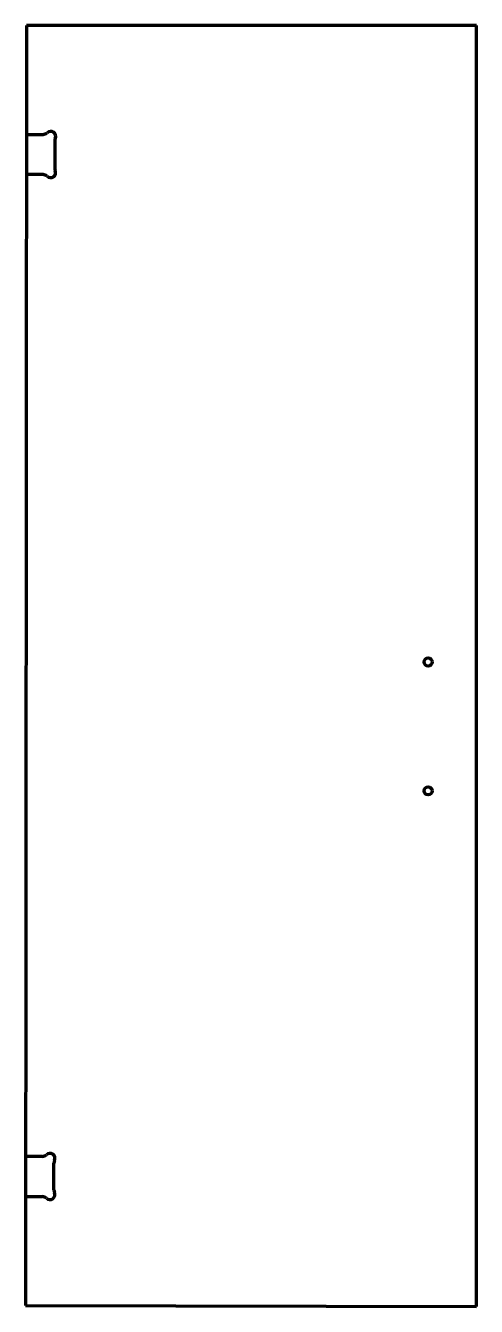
# Model space of a CAD drawing. Header units: inches. Extents: x 0 to 28, y 0 to 79.5.
import ezdxf

# ---------------------------------------------------------------- set-up
doc = ezdxf.new("R2010")
doc.units = ezdxf.units.IN
doc.header["$MEASUREMENT"] = 0
doc.layers.add('1', color=7, linetype='Continuous')

msp = doc.modelspace()

# ---------------------------------------------------------------- linework, layer by layer
at = {"color": 7, "lineweight": 90}
for p, q in [((0.062, 79.5), (0, 0.062)), ((28, 79.5), (0.062, 79.5)), ((28, 0), (28, 79.5)), ((0, 0.062), (28, 0))]:
    msp.add_line(p, q, dxfattribs=at)
at = {"layer": '1', "color": 7, "lineweight": 90}
for p, q in [((0.057, 72.75), (1.085, 72.749)), ((1.807, 72.337), (1.806, 70.66)), ((1.083, 70.249), (0.055, 70.25)), ((1.035, 9.312), (0.007, 9.312)), ((1.756, 7.223), (1.757, 8.9)), ((0.005, 6.813), (1.033, 6.812))]:
    msp.add_line(p, q, dxfattribs=at)
at = {"layer": '1', "color": 1, "lineweight": 90}
for centre in [(25, 40), (25, 32)]:
    msp.add_circle(centre, 0.25, dxfattribs=at)
at = {"layer": '1', "color": 7, "lineweight": 90}
for centre, radius, start, end in [((1.086, 73.124), 0.375, 269.95492, 313.29668), ((1.557, 72.624), 0.312, 335.33494, 493.29668), ((2.182, 72.337), 0.375, 155.33494, 179.95492), ((1.083, 69.874), 0.375, 46.61316, 89.95492), ((1.555, 70.374), 0.312, 226.61316, 384.5749), ((2.181, 70.66), 0.375, 179.95492, 204.5749), ((1.036, 9.687), 0.375, 269.95492, 313.29668), ((1.507, 9.186), 0.312, 335.33494, 493.29668), ((2.132, 8.899), 0.375, 155.33494, 179.95492), ((2.131, 7.222), 0.375, 179.95492, 204.5749), ((1.033, 6.437), 0.375, 46.61316, 89.95492), ((1.505, 6.936), 0.312, 226.61316, 384.5749)]:
    msp.add_arc(centre, radius, start, end, dxfattribs=at)

doc.saveas('drawing.dxf')
